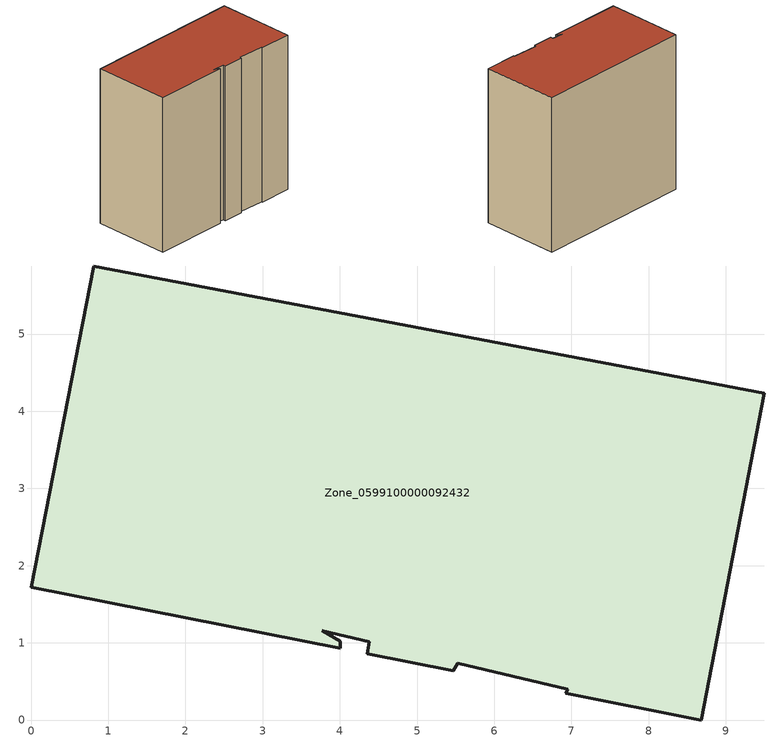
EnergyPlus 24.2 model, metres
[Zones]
Zone_0599100000092432
 floor ground (C_G): 0,1.72 0.81,5.88 9.5,4.23 8.68,0 6.92,0.35 6.95,0.4 5.53,0.74 5.47,0.64 4.35,0.86 4.38,1.01 3.77,1.16 4,1.02 4,0.93 z0
 wall outside (C_F): 0.81,5.88 0,1.72 4,0.93 4,1.02 3.77,1.16 4.38,1.01 4.35,0.86 5.47,0.64 5.53,0.74 6.95,0.4 6.92,0.35 8.68,0 9.5,4.23 0.81,5.88 z0:8.64
 roof outside (C_R): 4,0.93 4,1.02 3.77,1.16 4.38,1.01 4.35,0.86 5.47,0.64 5.53,0.74 6.95,0.4 6.92,0.35 8.68,0 9.5,4.23 0.81,5.88 0,1.72 z8.64
[BUILDING]
Pand.0599100000092432: North Axis=0; Terrain=City; Loads Convergence Tolerance Value=0.04; Temperature Convergence Tolerance Value=0.4; Solar Distribution=FullExterior; Maximum Number of Warmup Days=25; Minimum Number of Warmup Days=1
[Site:Location]
Rotterdam.The.Hague.AP_ZH_NLD Design_Conditions: Latitude=51.96; Longitude=4.45; Time Zone=1; Elevation=-4.5
[SITE:GROUNDTEMPERATURE:BUILDINGSURFACE]
18, 18, 18, 18, 18, 18, 18, 18, 18, 18, 18, 18
[MATERIAL] Thermal Absorptance=0.9; Solar Absorptance=0.7; Visible Absorptance=0.7
Name | Roughness | Thickness | Conductivity | Density | Specific Heat
G.TC.1946-1964 | MediumSmooth | 0.15 | 1 | 540 | 1210
F.TC.1946-1964 | Rough | 0.3 | 0.857143 | 1920 | 840
R.TC.1946-1964 | MediumRough | 0.2 | 0.235294 | 1500 | 1000
[CONSTRUCTION]
C_G: G.TC.1946-1964
C_F: F.TC.1946-1964
C_R: R.TC.1946-1964
[ZONE]
Zone_0599100000092432: Type=1; Multiplier=1; Ceiling Height=Autocalculate; Volume=Autocalculate; Floor Area=autocalculate; Part of Total Floor Area=Yes
[ZONEINFILTRATION:DESIGNFLOWRATE]
Infil_Zone_0599100000092432: Zone or ZoneList or Space or SpaceList=Zone_0599100000092432; Schedule=AlwaysOn; Design Flow Rate Calculation Method=Flow/Area; Flow Rate per Floor Area=0.003; Constant Term Coefficient=1; Temperature Term Coefficient=0; Velocity Term Coefficient=0; Velocity Squared Term Coefficient=0
[HVACTEMPLATE:ZONE:IDEALLOADSAIRSYSTEM]
Zone_0599100000092432: Maximum Heating Supply Air Temperature=50; Minimum Cooling Supply Air Temperature=13; Maximum Heating Supply Air Humidity Ratio=0.0156; Minimum Cooling Supply Air Humidity Ratio=0.0077; Heating Limit=NoLimit; Cooling Limit=NoLimit; Dehumidification Control Type=ConstantSensibleHeatRatio; Cooling Sensible Heat Ratio=0.7; Dehumidification Setpoint=60; Humidification Control Type=None; Humidification Setpoint=30; Outdoor Air Method=None; Outdoor Air Flow Rate per Person=0.00944; Outdoor Air Flow Rate per Zone Floor Area=0; Outdoor Air Flow Rate per Zone=0; Demand Controlled Ventilation Type=None; Outdoor Air Economizer Type=NoEconomizer; Heat Recovery Type=None; Sensible Heat Recovery Effectiveness=0.7; Latent Heat Recovery Effectiveness=0.65
[ZONECONTROL:THERMOSTAT]
ThermostatControl_Zone_0599100000092432: Zone or ZoneList=Zone_0599100000092432; Control Type Schedule=DualSetpointControlType; Control 1=Thermostat_Zone_0599100000092432; Temperature Difference Between Cutout And Setpoint=0
[THERMOSTATSETPOINT:DUALSETPOINT]
Thermostat_Zone_0599100000092432: Heating Setpoint Temperature Schedule=HeatingSetpoint_Zone_0599100000092432; Cooling Setpoint Temperature Schedule=CoolingSetpoint_Zone_0599100000092432
[SCHEDULE:COMPACT]
HeatingSetpoint_Zone_0599100000092432: Through: 12/31, For: AllDays, Until: 24:00, 21
CoolingSetpoint_Zone_0599100000092432: Through: 12/31, For: AllDays, Until: 24:00, 24
DualSetpointControlType: Through: 12/31, For: AllDays, Until: 24:00, 4
AlwaysOn: Through: 12/31, For: AllDays, Until: 24:00, 1
